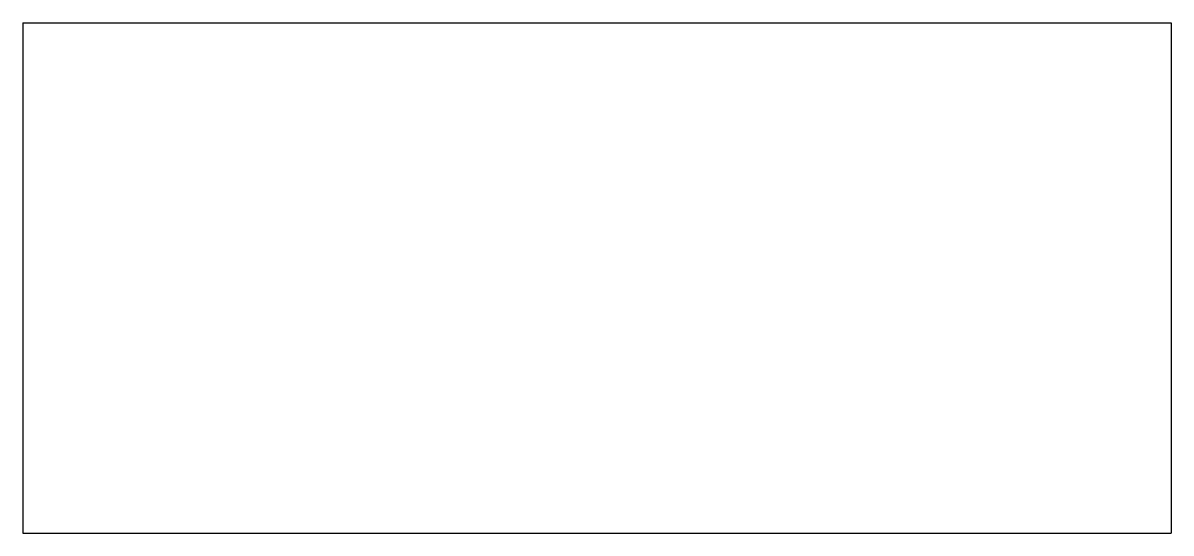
# Model space of a CAD drawing. Header units: millimetres. Extents: x 0 to 18, y 0 to 8.
import ezdxf

# ---------------------------------------------------------------- set-up
doc = ezdxf.new("R2010")
doc.units = ezdxf.units.MM
for name, color, linetype in [('SECTION_Z0p010', 7, 'CONTINUOUS'), ('SECTION_Z43p650', 7, 'CONTINUOUS'), ('SECTION_Z87p290', 7, 'CONTINUOUS')]:
    doc.layers.add(name, color=color, linetype=linetype)

msp = doc.modelspace()

# ---------------------------------------------------------------- linework, layer by layer
at = {"layer": 'SECTION_Z0p010'}
for p, q in [((0, 8, 0.01), (18, 8, 0.01)), ((0, 8, 0.01), (0, 0, 0.01)), ((18, 8, 0.01), (18, 0, 0.01)), ((0, 0, 0.01), (18, 0, 0.01))]:
    msp.add_line(p, q, dxfattribs=at)
at = {"layer": 'SECTION_Z43p650'}
for p, q in [((0, 8, 43.65), (18, 8, 43.65)), ((0, 8, 43.65), (0, 0, 43.65)), ((18, 8, 43.65), (18, 0, 43.65)), ((0, 0, 43.65), (18, 0, 43.65))]:
    msp.add_line(p, q, dxfattribs=at)
at = {"layer": 'SECTION_Z87p290'}
for p, q in [((0, 8, 87.29), (18, 8, 87.29)), ((0, 8, 87.29), (0, 0, 87.29)), ((18, 8, 87.29), (18, 0, 87.29)), ((0, 0, 87.29), (18, 0, 87.29))]:
    msp.add_line(p, q, dxfattribs=at)

doc.saveas('drawing.dxf')
